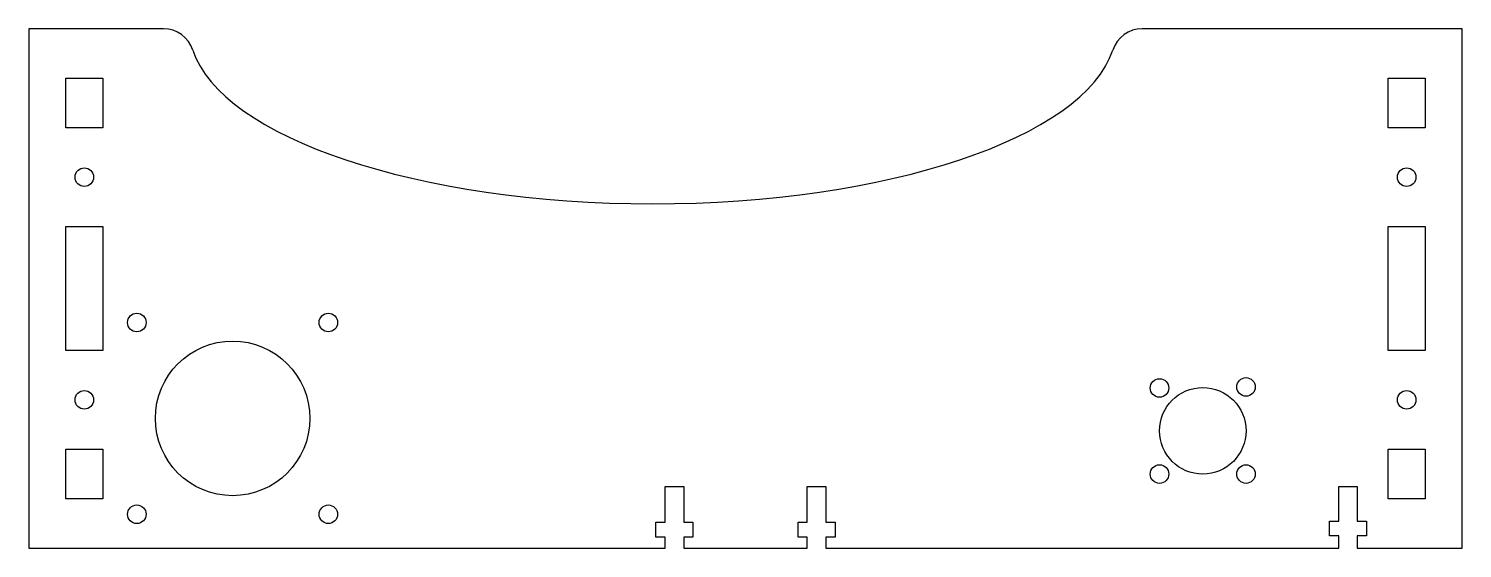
# Model space of a CAD drawing. Header units: millimetres. Extents: x -6 to 226, y 0 to 84.
import ezdxf

# ---------------------------------------------------------------- set-up
doc = ezdxf.new("R2010")
doc.units = ezdxf.units.MM

msp = doc.modelspace()

# ---------------------------------------------------------------- linework, layer by layer
msp.add_lwpolyline([(20.56, 80.55, 0.324771), (15.81, 84), (-6, 84), (-6, 0), (97, 0), (97, 1.8), (95.5, 1.8), (95.5, 4.2), (97, 4.2), (97, 10), (100, 10), (100, 4.2), (101.5, 4.2), (101.5, 1.8), (100, 1.8), (100, 0), (120, 0), (120, 1.8), (118.5, 1.8), (118.5, 4.2), (120, 4.2), (120, 10), (123, 10), (123, 4.2), (124.5, 4.2), (124.5, 1.8), (123, 1.8), (123, 0), (206, 0), (206, 2), (204.5, 2), (204.5, 4.4), (206, 4.4), (206, 10), (209, 10), (209, 4.4), (210.5, 4.4), (210.5, 2), (209, 2), (209, 0), (226, 0), (226, 84), (174.19, 84, 0.324771), (169.44, 80.55)], format="xyb")
for points in [[(0, 68), (0, 76), (6, 76), (6, 68)], [(220, 76), (220, 68), (214, 68), (214, 76)], [(0, 32), (0, 52), (6, 52), (6, 32)], [(220, 52), (220, 32), (214, 32), (214, 52)], [(0, 8), (0, 16), (6, 16), (6, 8)], [(220, 16), (220, 8), (214, 8), (214, 16)]]:
    msp.add_lwpolyline(points, close=True)
for centre, radius in [((3, 60), 1.5), ((217, 60), 1.5), ((11.5, 36.5), 1.5), ((42.5, 36.5), 1.5), ((27, 21), 12.5), ((177, 25.92), 1.5), ((184, 19), 7), ((191, 26.09), 1.5), ((3, 24), 1.5), ((217, 24), 1.5), ((177, 12), 1.5), ((191, 12), 1.5), ((11.5, 5.5), 1.5), ((42.5, 5.5), 1.5)]:
    msp.add_circle(centre, radius)
msp.add_ellipse((95, 84), major_axis=(-75, 0), ratio=0.377458, start_param=0.122255, end_param=3.019337)

doc.saveas('drawing.dxf')
